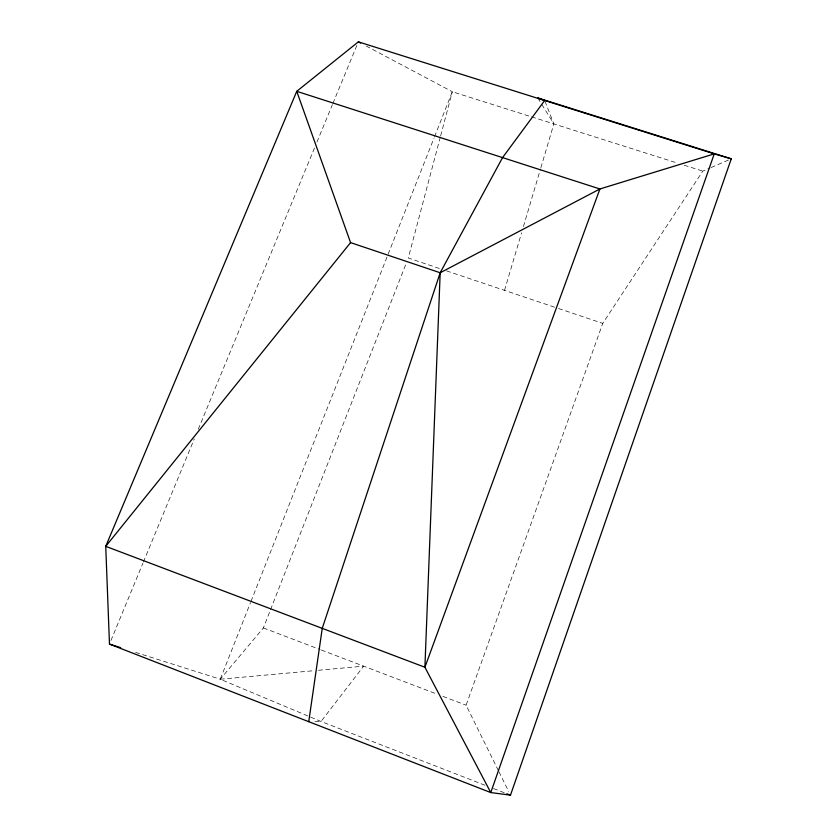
<?xml version="1.0" encoding="UTF-8"?>
<svg xmlns="http://www.w3.org/2000/svg" width="837" height="837" viewBox="0 0 837 837"><rect width="100%" height="100%" fill="white"/><g stroke="black" fill="none" stroke-linecap="round" stroke-linejoin="round"><path stroke-width="0.63" stroke-dasharray="4.18 3.14" d="M440.304 137.09L408.278 258.016L440.356 268.803M440.639 135.824L452.315 91.735L366.376 46.108M504.523 290.366L521.587 232.791M523.439 226.534L540.503 168.969M540.869 167.714L553.853 123.907L544.678 100.492M498.381 770.615L466.094 705.204L602.766 323.375L702.798 171.114L709.912 168.038M135.615 652.379L220.246 679.226L263.393 627.938L270.058 610.905M270.539 609.681L405.893 264.105M484.979 785.232L321.021 721.473L220.246 679.226L250.514 602.598M250.995 601.384L434.058 137.959M434.539 136.745L452.315 91.735L530.323 116.458M110.976 640.472L142.897 563.228M143.399 562.025L194.268 438.923M198.254 429.266L314.963 146.852M316.961 142.018L332.425 104.604M332.917 103.401L356.855 45.47M711.094 167.526L730.084 159.344M220.246 679.226L313.258 670.751M318.426 670.28L363.645 666.147L321.021 721.473L312.431 721.62M531.558 116.845L677.97 163.246M684.174 165.213L702.798 171.114M446.529 270.874L557.327 308.11M558.551 308.518L602.766 323.375M263.393 627.938L320.163 649.575M321.366 650.035L436.82 694.051M442.919 696.374L466.094 705.204M493.485 788.538L505.621 793.256M537.825 97.95L541.162 103.359M541.832 104.447L553.853 123.907M498.957 771.787L508.75 791.645"/><path stroke-width="1.26" d="M731.266 158.831L714.254 153.872L599.909 188.974L440.178 272.768L424.903 667.246L490.764 792.566L510.486 795.15L731.266 158.831L537.825 97.95L544.678 100.492L502.556 157.618L440.178 272.768L322.245 628.357L308.748 721.682M350.567 242.615L105.734 546.341L109.48 644.092L490.764 792.566L714.254 153.872L358.351 41.85L296.748 91.317L105.734 546.341L424.903 667.246L599.909 188.974L296.748 91.317L350.567 242.615L440.178 272.768M109.48 644.092L120.685 647.65M506.845 793.738L510.486 795.15M358.351 41.85L360.653 43.064"/></g></svg>
